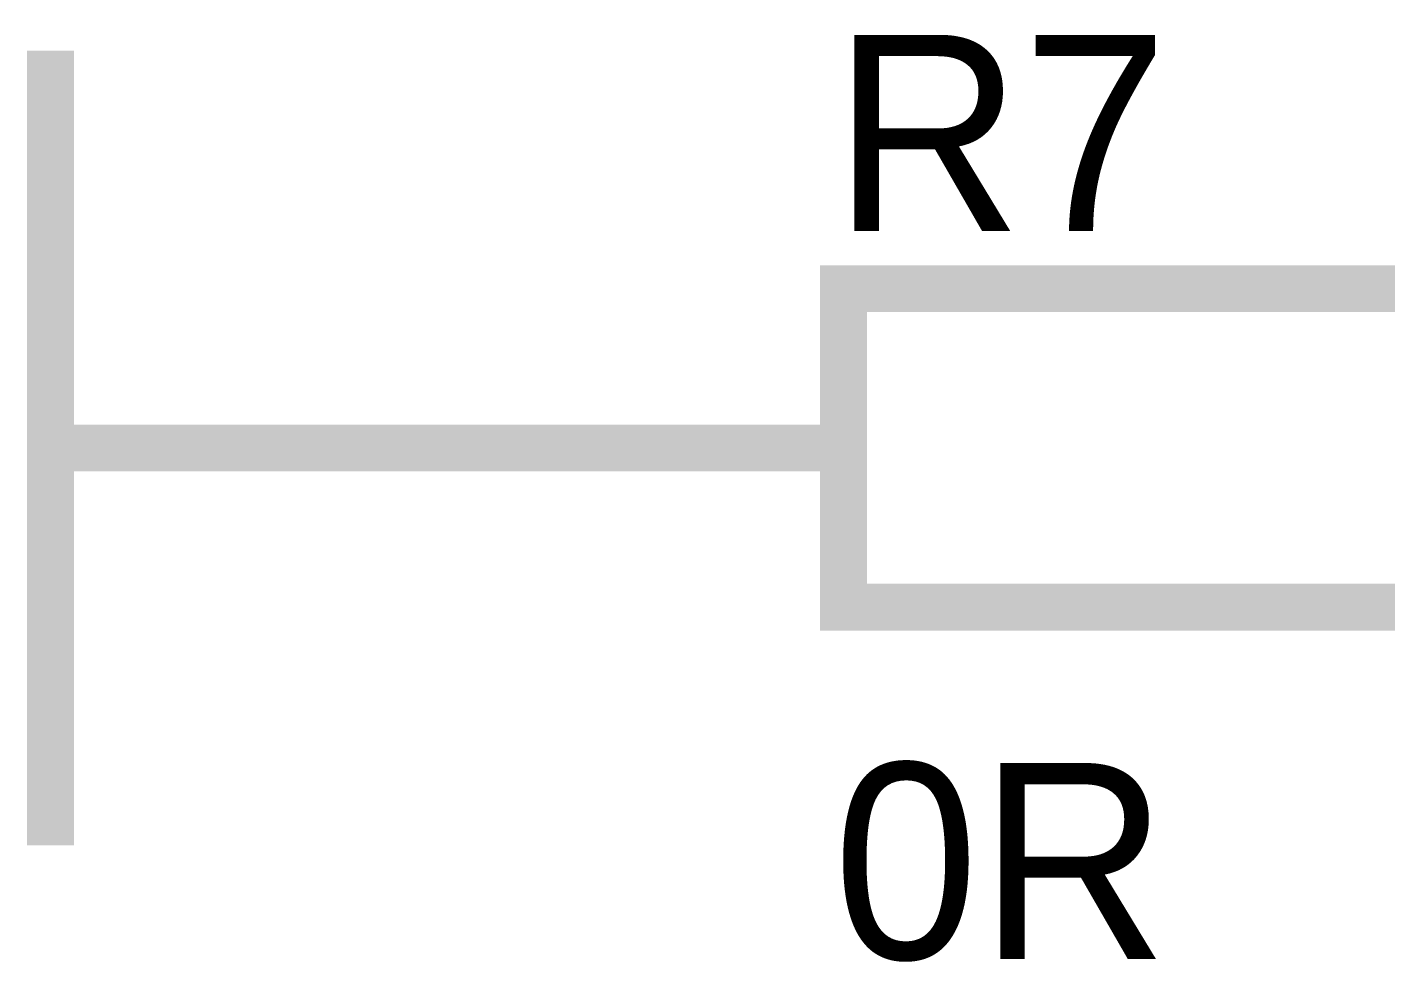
# Model space of a CAD drawing. Header units: inches. Extents: x 0 to 17, y 0 to 11.7.
# Drawn here: x 2.2452 to 2.5874, y 6.4702 to 6.7057 of the extents above; entities that cross this region are included whole.
import ezdxf

# ---------------------------------------------------------------- set-up
doc = ezdxf.new("R2010")
doc.units = ezdxf.units.IN
doc.header["$MEASUREMENT"] = 0
doc.layers.add('Sheet', color=255, linetype='Continuous')

msp = doc.modelspace()

# ---------------------------------------------------------------- linework, layer by layer
at = {"layer": 'Sheet'}
for points in [[(2.25105, 6.69984, 0.0118, 0.0118, 0), (2.25105, 6.49961, 0.0118, 0.0118, 0)], [(2.35071, 6.59972, 0.0118, 0.0118, 0), (2.25105, 6.59972, 0.0118, 0.0118, 0)], [(2.45081, 6.59972, 0.0118, 0.0118, 0), (2.35071, 6.59972, 0.0118, 0.0118, 0)]]:
    msp.add_lwpolyline(points, format="xyseb", dxfattribs=at)
msp.add_lwpolyline([(2.45081, 6.63986, 0.0118, 0.0118, 0), (2.651, 6.63986, 0.0118, 0.0118, 0), (2.651, 6.55959, 0.0118, 0.0118, 0), (2.45081, 6.55959, 0.0118, 0.0118, 0), (2.45081, 6.63986, 0.0118, 0.0118, 0)], format="xyseb", close=True, dxfattribs=at)

# ---------------------------------------------------------------- texts
for s, p in [('R7', (2.44816, 6.65441)), ('0R', (2.44816, 6.47094))]:
    msp.add_text(s, height=0.049396, dxfattribs=at).set_placement(p)

doc.saveas('drawing.dxf')
